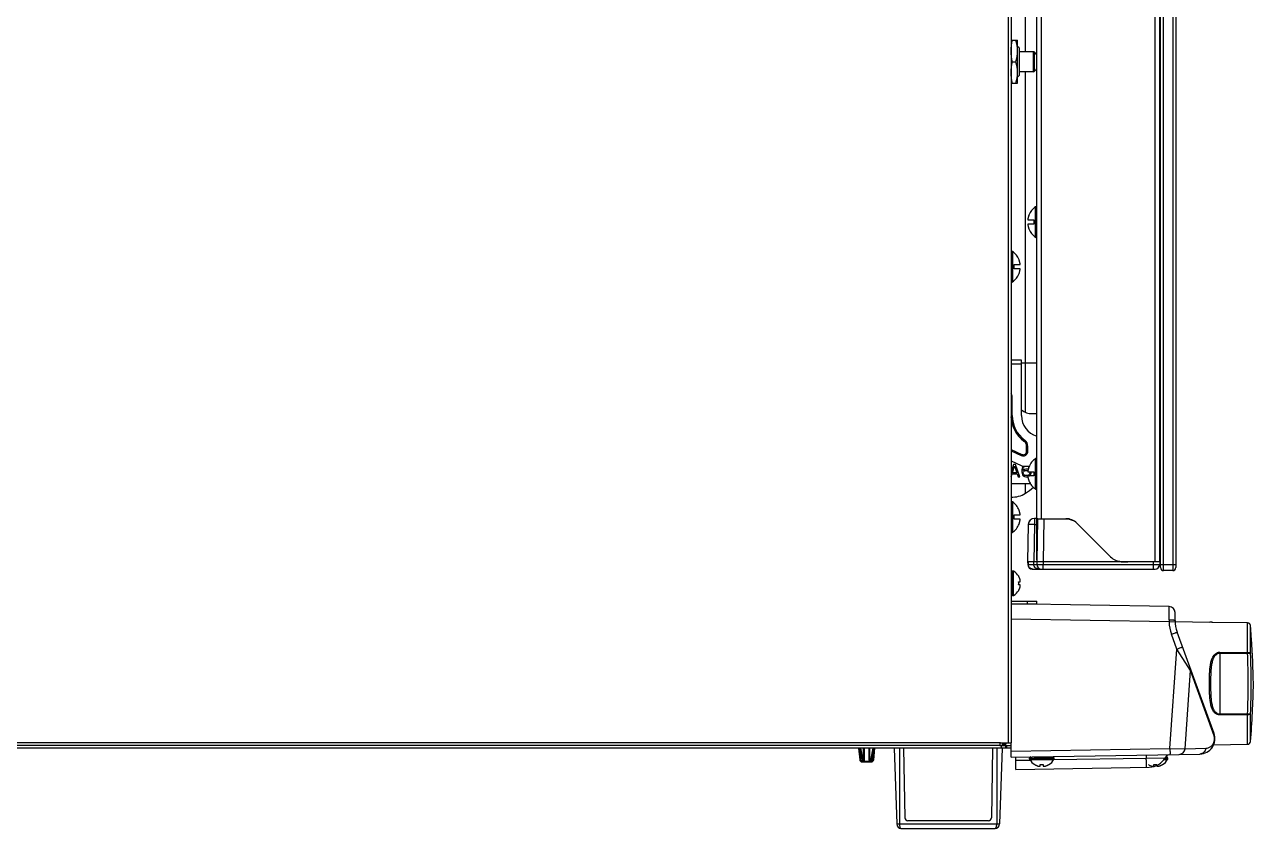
# Model space of a CAD drawing. Header units: millimetres. Extents: x 333 to 5627, y 435 to 3897.
# Drawn here: x 5209.1 to 5609.2, y 1953.9 to 2215.6 of the extents above; entities that cross this region are included whole.
import ezdxf

# ---------------------------------------------------------------- set-up
doc = ezdxf.new("R2010")
doc.units = ezdxf.units.MM
doc.header["$LTSCALE"] = 330
doc.layers.get('0').update_dxf_attribs({"linetype": 'CONTINUOUS'})
doc.layers.add('ASSI', color=7, linetype='CONTINUOUS')
doc.layers.add('GEOM', color=7, linetype='CONTINUOUS')

msp = doc.modelspace()

# ---------------------------------------------------------------- linework, layer by layer
at = {"color": 9, "linetype": 'Continuous'}
for p, q in [((5529.37, 2461.95), (5529.37, 1981.75)), ((5579.92, 2037.85), (5579.92, 2461.85)), ((5582.92, 2461.85), (5582.92, 2037.85)), ((5534.97, 2206.8), (5534.97, 2423.69)), ((5537.57, 2200.3), (5537.57, 2206.8)), ((5537.92, 2200.44), (5537.92, 2206.65)), ((5534.97, 2089.35), (5534.97, 2200.3)), ((5538.25, 2146.38), (5538.25, 2156.31)), ((5538.36, 2146.35), (5538.36, 2156.35)), ((5538.47, 2146.35), (5538.47, 2156.35)), ((5530.47, 2141.8), (5530.47, 2131.8)), ((5530.59, 2141.8), (5530.59, 2131.8)), ((5530.7, 2141.76), (5530.7, 2131.83)), ((5538.25, 2064.38), (5538.25, 2074.31)), ((5538.36, 2064.35), (5538.36, 2074.35)), ((5538.47, 2064.35), (5538.47, 2074.35)), ((5530.47, 2060.26), (5530.47, 2050.26)), ((5530.59, 2060.26), (5530.59, 2050.26)), ((5530.7, 2060.22), (5530.7, 2050.29)), ((5537.88, 2052.88), (5537.67, 2040.85)), ((5537.88, 2054.85), (5537.88, 2052.88)), ((5537.88, 2052.88), (5538.67, 2052.88)), ((5540.91, 2054.6), (5540.67, 2040.85)), ((5540.91, 2054.75), (5540.91, 2054.6)), ((5535.85, 2040.85), (5535.86, 2039.82)), ((5537.69, 2039.82), (5537.68, 2040.85)), ((5540.67, 2040.85), (5540.69, 2039.82)), ((5576.65, 2039.82), (5576.67, 2040.85)), ((5535.69, 2039.82), (5535.86, 2039.82)), ((5535.86, 2039.82), (5537.69, 2039.82)), ((5539.17, 2038.35), (5539.17, 2038.76)), ((5540.69, 2039.82), (5576.65, 2039.82)), ((5540.69, 2038.35), (5540.69, 2039.82)), ((5576.65, 2038.35), (5576.65, 2039.82)), ((5578.92, 2039.85), (5583.92, 2039.85)), ((5535.67, 2027.05), (5535.67, 2027.85)), ((5581.71, 2021.15), (5530.27, 2022.05)), ((5581.71, 2021.15), (5583.68, 2021.22)), ((5594.98, 2021.03), (5594.97, 2021.03)), ((5607.26, 2011.22), (5607.26, 2020.79)), ((5584.25, 2012.28), (5582.49, 2017.13)), ((5608.24, 2010.87), (5608.24, 2019.87)), ((5582, 1979.95), (5584.25, 2012.28)), ((5587.93, 2006.53), (5584.25, 2012.28)), ((5598.21, 2011.27), (5607.26, 2011.22)), ((5598.21, 2011.01), (5598.21, 1991.09)), ((5598.21, 2011.01), (5607.26, 2010.97)), ((5607.26, 2011.22), (5607.26, 2011.22)), ((5607.26, 2010.97), (5607.27, 2010.97)), ((5588.69, 2005.33), (5587.93, 2006.53)), ((5596.35, 1984.01), (5588.69, 2005.33)), ((5607.26, 1991.13), (5598.21, 1991.09)), ((5607.26, 1990.87), (5598.21, 1990.83)), ((5607.27, 1991.13), (5607.26, 1991.13)), ((5607.26, 1990.87), (5607.26, 1990.87)), ((5607.26, 1981.28), (5607.26, 1990.87)), ((5608.24, 1982.2), (5608.24, 1991.23)), ((5526.8, 1981.75), (4863.05, 1981.75)), ((5493.93, 1980.05), (5493.93, 1955.35)), ((5525.62, 1980.05), (5525.62, 1955.35)), ((5530.27, 1979.05), (5582, 1979.95)), ((5582, 1979.95), (5586.92, 1979.86)), ((5586.92, 1979.86), (5593.63, 1979.98)), ((5493.03, 1955.35), (5526.51, 1955.35))]:
    msp.add_line(p, q, dxfattribs=at)
at = {"color": 7, "linetype": 'Continuous'}
for p, q in [((5530.27, 2461.85), (5530.27, 1981.75)), ((5578.67, 2460.85), (5578.67, 2040.85)), ((5578.92, 2038.85), (5578.92, 2460.85)), ((5583.92, 2460.85), (5583.92, 2038.85)), ((5538.67, 2041.35), (5538.67, 2458.85)), ((5578.67, 2040.85), (5578.67, 2458.85)), ((5530.28, 2210.55), (5532.36, 2210.55)), ((5532.37, 2210.53), (5532.36, 2210.55)), ((5532.37, 2196.56), (5532.37, 2210.53)), ((5532.87, 2208.05), (5532.37, 2208.55)), ((5532.87, 2208.05), (5532.87, 2199.05)), ((5530.77, 2203.55), (5531.87, 2203.55)), ((5530.28, 2196.55), (5532.36, 2196.55)), ((5532.37, 2196.56), (5532.36, 2196.55)), ((5532.87, 2199.05), (5532.37, 2198.55)), ((5536.05, 2153.6), (5536.08, 2153.6)), ((5535.71, 2152.05), (5537.67, 2152.05)), ((5537.67, 2150.65), (5535.71, 2150.65)), ((5536.08, 2149.1), (5536.05, 2149.1)), ((5537.67, 2152.05), (5537.67, 2151.92)), ((5537.67, 2150.78), (5537.67, 2150.65)), ((5538.47, 2146.35), (5538.36, 2146.35)), ((5531.27, 2137.5), (5533.23, 2137.5)), ((5531.27, 2137.37), (5531.27, 2137.5)), ((5532.86, 2139.05), (5532.89, 2139.05)), ((5531.27, 2136.1), (5531.27, 2136.23)), ((5533.23, 2136.1), (5531.27, 2136.1)), ((5532.89, 2134.55), (5532.86, 2134.55)), ((5530.47, 2131.8), (5530.59, 2131.8)), ((5535.71, 2070.05), (5537.67, 2070.05)), ((5537.67, 2068.65), (5535.71, 2068.65)), ((5537.67, 2070.05), (5537.67, 2069.92)), ((5537.67, 2068.78), (5537.67, 2068.65)), ((5536.08, 2067.1), (5536.05, 2067.1)), ((5538.47, 2064.35), (5538.36, 2064.35)), ((5532.86, 2057.51), (5532.89, 2057.51)), ((5531.27, 2055.96), (5533.23, 2055.96)), ((5531.27, 2055.83), (5531.27, 2055.96)), ((5531.27, 2054.56), (5531.27, 2054.69)), ((5533.23, 2054.56), (5531.27, 2054.56)), ((5532.89, 2053.01), (5532.86, 2053.01)), ((5535.88, 2052.88), (5535.67, 2040.85)), ((5538.67, 2054.85), (5537.88, 2054.85)), ((5538.67, 2054.75), (5548.15, 2054.75)), ((5538.91, 2054.6), (5538.67, 2040.85)), ((5548.19, 2054.6), (5540.91, 2054.6)), ((5548.19, 2054.75), (5548.19, 2054.6)), ((5562.66, 2042.31), (5551.68, 2053.28)), ((5530.47, 2050.26), (5530.59, 2050.26)), ((5535.67, 2040.85), (5538.67, 2040.85)), ((5535.67, 2040.85), (5535.69, 2039.82)), ((5538.67, 2040.85), (5538.69, 2039.82)), ((5538.67, 2040.85), (5540.67, 2040.85)), ((5540.67, 2040.85), (5565.42, 2040.85)), ((5566.19, 2040.85), (5577.17, 2040.85)), ((5568.88, 2040.85), (5576.67, 2040.85)), ((5577.17, 2040.85), (5578.67, 2040.85)), ((5578.67, 2040.85), (5578.65, 2039.82)), ((5578.92, 2040.85), (5578.67, 2040.85)), ((5537.19, 2038.35), (5577.15, 2038.35)), ((5582.92, 2037.85), (5579.92, 2037.85)), ((5532.72, 2036), (5532.75, 2036)), ((5532.72, 2034.2), (5533.27, 2034.2)), ((5533.27, 2033.2), (5532.72, 2033.2)), ((5532.75, 2031.4), (5532.72, 2031.4)), ((5530.27, 2027.85), (5538.67, 2027.85)), ((5530.27, 2027.05), (5538.67, 2027.05)), ((5581.71, 2026.15), (5530.27, 2027.05)), ((5538.67, 2027.05), (5538.67, 2027.85)), ((5583.67, 2021.57), (5583.67, 2024.15)), ((5595.09, 2021.02), (5595.03, 2021.03)), ((5595.13, 2021.02), (5595.09, 2021.02)), ((5595.21, 2021.02), (5595.13, 2021.02)), ((5595.37, 2021.01), (5595.21, 2021.02)), ((5595.57, 2021), (5595.37, 2021.01)), ((5595.78, 2020.99), (5595.57, 2021)), ((5607.26, 2020.79), (5595.78, 2020.99)), ((5607.41, 2020.78), (5607.26, 2020.79)), ((5607.42, 2020.78), (5607.41, 2020.78)), ((5607.64, 2020.71), (5607.42, 2020.78)), ((5607.84, 2020.59), (5607.64, 2020.71)), ((5608.01, 2020.43), (5607.84, 2020.59)), ((5608.14, 2020.24), (5608.01, 2020.43)), ((5596.34, 1984.83), (5584.33, 2017.81)), ((5608.22, 2020.02), (5608.14, 2020.24)), ((5608.23, 2019.93), (5608.22, 2020.02)), ((5608.24, 2019.87), (5608.23, 2019.93)), ((5608.54, 2015.6), (5608.48, 2016.54)), ((5586.92, 1979.86), (5588.69, 2005.33)), ((5526.56, 1980.85), (4863.46, 1980.85)), ((5526.56, 1980.85), (5530.27, 1980.85)), ((5526.8, 1981.75), (5530.27, 1981.75)), ((5527.12, 1980.05), (5527.12, 1980.85)), ((5527.35, 1981.3), (5528.63, 1981.3)), ((5527.35, 1981.3), (5527.36, 1980.85)), ((5528.11, 1981.3), (5527.97, 1981.75)), ((5528.63, 1981.3), (5528.49, 1981.75)), ((5528.54, 1980.05), (5528.54, 1980.85)), ((5528.86, 1980.05), (5528.86, 1980.85)), ((5530.27, 1977.05), (5530.27, 1981.75)), ((5530.27, 1980.05), (4863.07, 1980.05)), ((5492.17, 1980.05), (5493.03, 1955.35)), ((5495.27, 1980.05), (5495.67, 1957.39)), ((5524.27, 1980.05), (5523.87, 1957.39)), ((5527.38, 1980.05), (5526.51, 1955.35)), ((5530.27, 1977.05), (5591.73, 1978.12)), ((5537.97, 1974.67), (5537.97, 1974.7)), ((5539.77, 1974.15), (5539.77, 1974.7)), ((5540.77, 1974.7), (5540.77, 1974.15)), ((5542.57, 1974.7), (5542.57, 1974.67)), ((5576.77, 1974.15), (5576.77, 1974.7)), ((5577.77, 1974.47), (5577.77, 1974.15)), ((5579.57, 1974.7), (5579.57, 1974.67)), ((5522.87, 1956.41), (5496.68, 1956.41)), ((5494.54, 1953.89), (5525, 1953.89))]:
    msp.add_line(p, q, dxfattribs=at)
for centre, radius, start, end in [((5537.57, 2206.3), 0.5, 45.026, 90), ((5534.39, 2203.11), 5, 30.744, 45.026), ((5537.57, 2200.8), 0.5, 270, 314.974), ((5534.39, 2203.98), 5, 314.974, 329.256), ((5541.59, 2151.49), 5.9, 170.6546, 171.9496), ((5541.54, 2151.5), 5.85, 169.7616, 170.6536), ((5541.5, 2151.51), 5.82, 168.6651, 169.7618), ((5541.48, 2151.51), 5.79, 167.6222, 168.6648), ((5541.46, 2151.51), 5.77, 166.6751, 167.6221), ((5541.44, 2151.52), 5.75, 165.4482, 166.6751), ((5541.43, 2151.52), 5.74, 164.6978, 165.448), ((5541.42, 2151.52), 5.73, 163.1803, 164.6979), ((5541.41, 2151.53), 5.72, 162.7286, 163.18), ((5541.41, 2151.53), 5.72, 160.7579, 162.7288), ((5541.4, 2151.53), 5.71, 158.7734, 160.7577), ((5538.36, 2156.15), 0.2, 90, 123.2419), ((5538.47, 2156.15), 0.2, 0, 90), ((5541.77, 2151.47), 6.09, 172.6229, 174.5265), ((5541.77, 2151.23), 6.09, 185.4735, 187.3771), ((5541.64, 2151.48), 5.96, 171.9486, 172.6174), ((5541.64, 2151.21), 5.96, 187.3826, 188.0514), ((5541.59, 2151.2), 5.9, 188.0504, 189.3454), ((5541.54, 2151.2), 5.85, 189.3464, 190.2384), ((5541.5, 2151.19), 5.82, 190.2382, 191.3349), ((5541.48, 2151.18), 5.79, 191.3352, 192.3778), ((5541.46, 2151.18), 5.77, 192.3779, 193.3249), ((5541.44, 2151.18), 5.75, 193.3249, 194.5518), ((5541.43, 2151.17), 5.74, 194.552, 195.3022), ((5541.42, 2151.17), 5.73, 195.3021, 196.8197), ((5541.41, 2151.17), 5.72, 196.82, 197.2714), ((5541.41, 2151.17), 5.72, 197.2712, 199.2421), ((5541.4, 2151.16), 5.71, 199.2423, 201.2266), ((5541.37, 2151.15), 5.7, 201.0786, 236.7581), ((5541.54, 2151.35), 3.91, 171.6328, 177.2069), ((5541.54, 2151.35), 3.91, 177.2074, 180), ((5541.54, 2151.35), 3.91, 180, 182.7926), ((5541.54, 2151.35), 3.91, 182.7931, 188.3672), ((5538.36, 2146.55), 0.2, 236.7581, 270), ((5538.47, 2146.55), 0.2, 270, 360), ((5530.47, 2141.6), 0.2, 90, 180), ((5530.59, 2141.6), 0.2, 56.7581, 90), ((5527.4, 2136.8), 3.91, 2.7931, 8.3672), ((5527.4, 2136.8), 3.91, 351.6328, 357.2069), ((5527.4, 2136.8), 3.91, 0, 2.7926), ((5527.4, 2136.8), 3.91, 357.2074, 360), ((5527.54, 2136.98), 5.71, 19.2423, 21.2266), ((5527.54, 2136.98), 5.72, 17.2712, 19.2421), ((5527.53, 2136.98), 5.72, 16.82, 17.2714), ((5527.52, 2136.97), 5.73, 15.3021, 16.8197), ((5527.51, 2136.97), 5.74, 14.552, 15.3022), ((5527.5, 2136.97), 5.75, 13.3249, 14.5518), ((5527.48, 2136.96), 5.77, 12.3779, 13.3249), ((5527.46, 2136.96), 5.79, 11.3352, 12.3778), ((5527.44, 2136.95), 5.82, 10.2382, 11.3349), ((5527.41, 2136.95), 5.85, 9.3464, 10.2384), ((5527.35, 2136.94), 5.9, 8.0504, 9.3454), ((5527.3, 2136.93), 5.96, 7.3826, 8.0514), ((5527.17, 2136.92), 6.09, 5.4735, 7.3771), ((5527.57, 2136.6), 5.7, 303.2419, 338.9214), ((5527.54, 2136.61), 5.71, 338.7734, 340.7577), ((5527.54, 2136.62), 5.72, 340.7579, 342.7288), ((5527.53, 2136.62), 5.72, 342.7286, 343.18), ((5527.52, 2136.62), 5.73, 343.1803, 344.6979), ((5527.51, 2136.62), 5.74, 344.6978, 345.448), ((5527.5, 2136.63), 5.75, 345.4482, 346.6751), ((5527.48, 2136.63), 5.77, 346.6751, 347.6221), ((5527.46, 2136.63), 5.79, 347.6222, 348.6648), ((5527.44, 2136.64), 5.82, 348.6651, 349.7618), ((5527.41, 2136.65), 5.85, 349.7616, 350.6536), ((5527.35, 2136.65), 5.9, 350.6546, 351.9496), ((5527.3, 2136.66), 5.96, 351.9486, 352.6174), ((5527.17, 2136.68), 6.09, 352.6229, 354.5265), ((5530.47, 2132), 0.2, 180, 270), ((5530.59, 2132), 0.2, 270, 303.2419), ((5538.36, 2074.15), 0.2, 90, 123.2419), ((5538.47, 2074.15), 0.2, 0, 90), ((5541.77, 2069.47), 6.09, 172.6229, 174.5265), ((5541.77, 2069.23), 6.09, 185.4735, 187.3771), ((5541.64, 2069.48), 5.96, 171.9486, 172.6174), ((5541.64, 2069.21), 5.96, 187.3826, 188.0514), ((5541.42, 2069.52), 5.73, 163.1803, 164.6979), ((5541.41, 2069.53), 5.72, 162.7286, 163.18), ((5541.41, 2069.53), 5.72, 160.7579, 162.7288), ((5541.4, 2069.53), 5.71, 158.7734, 160.7577), ((5541.54, 2069.35), 3.91, 171.6328, 177.2069), ((5541.54, 2069.35), 3.91, 177.2074, 180), ((5541.54, 2069.35), 3.91, 180, 182.7926), ((5541.54, 2069.35), 3.91, 182.7931, 188.3672), ((5525.59, 2078.02), 17.7, 301.9959, 312.4453), ((5541.59, 2069.2), 5.9, 188.0504, 189.3454), ((5541.5, 2069.19), 5.82, 190.2382, 191.3349), ((5541.48, 2069.18), 5.79, 191.3352, 192.3778), ((5541.46, 2069.18), 5.77, 192.3779, 193.3249), ((5541.44, 2069.18), 5.75, 193.3249, 194.5518), ((5541.43, 2069.17), 5.74, 194.552, 195.3022), ((5541.42, 2069.17), 5.73, 195.3021, 196.8197), ((5541.41, 2069.17), 5.72, 196.82, 197.2714), ((5541.41, 2069.17), 5.72, 197.2712, 199.2421), ((5541.4, 2069.16), 5.71, 199.2423, 201.2266), ((5541.37, 2069.15), 5.7, 201.0786, 236.7581), ((5538.47, 2064.55), 0.2, 270, 360), ((5530.73, 2069.79), 8, 266.7054, 301.9959), ((5538.36, 2064.55), 0.2, 236.7581, 270), ((5530.47, 2060.06), 0.2, 90, 180), ((5530.59, 2060.06), 0.2, 56.7581, 90), ((5527.54, 2055.44), 5.71, 19.2423, 21.2266), ((5527.54, 2055.44), 5.72, 17.2712, 19.2421), ((5527.53, 2055.44), 5.72, 16.82, 17.2714), ((5527.52, 2055.43), 5.73, 15.3021, 16.8197), ((5527.51, 2055.43), 5.74, 14.552, 15.3022), ((5527.5, 2055.43), 5.75, 13.3249, 14.5518), ((5527.48, 2055.42), 5.77, 12.3779, 13.3249), ((5527.46, 2055.42), 5.79, 11.3352, 12.3778), ((5527.44, 2055.41), 5.82, 10.2382, 11.3349), ((5527.41, 2055.41), 5.85, 9.3464, 10.2384), ((5527.57, 2055.06), 5.7, 303.2419, 338.9214), ((5527.4, 2055.26), 3.91, 2.7931, 8.3672), ((5527.4, 2055.26), 3.91, 351.6328, 357.2069), ((5527.4, 2055.26), 3.91, 0, 2.7926), ((5527.4, 2055.26), 3.91, 357.2074, 360), ((5527.54, 2055.07), 5.71, 338.7734, 340.7577), ((5527.54, 2055.08), 5.72, 340.7579, 342.7288), ((5527.53, 2055.08), 5.72, 342.7286, 343.18), ((5527.52, 2055.08), 5.73, 343.1803, 344.6979), ((5527.51, 2055.08), 5.74, 344.6978, 345.448), ((5527.5, 2055.09), 5.75, 345.4482, 346.6751), ((5527.48, 2055.09), 5.77, 346.6751, 347.6221), ((5527.46, 2055.09), 5.79, 347.6222, 348.6648), ((5527.44, 2055.1), 5.82, 348.6651, 349.7618), ((5527.41, 2055.11), 5.85, 349.7616, 350.6536), ((5527.35, 2055.4), 5.9, 8.0504, 9.3454), ((5527.35, 2055.11), 5.9, 350.6546, 351.9496), ((5527.3, 2055.39), 5.96, 7.3826, 8.0514), ((5527.3, 2055.12), 5.96, 351.9486, 352.6174), ((5527.17, 2055.38), 6.09, 5.4735, 7.3771), ((5527.17, 2055.14), 6.09, 352.6229, 354.5265), ((5537.88, 2052.85), 2, 90, 179), ((5539.16, 2054.6), 0.25, 142.9351, 179), ((5548.15, 2049.75), 5, 45, 90), ((5548.19, 2048.85), 5.75, 61.369, 90), ((5530.47, 2050.46), 0.2, 180, 270), ((5530.59, 2050.46), 0.2, 270, 303.2419), ((5566.19, 2045.85), 5, 225, 270), ((5567.16, 2046.85), 6.25, 249.0778, 253.8822), ((5537.19, 2039.85), 1.5, 181, 270), ((5540.19, 2039.85), 1.5, 181, 269.9999), ((5577.15, 2039.85), 1.5, 270.0001, 359), ((5579.92, 2038.85), 1, 180, 270), ((5582.92, 2038.85), 1, 270, 360), ((5528.66, 2033.51), 4.75, 28.9687, 31.5341), ((5528.96, 2033.7), 3.79, 5.0778, 7.5988), ((5528.96, 2033.7), 3.79, 352.4012, 354.9222), ((5528.97, 2033.7), 3.78, 2.5427, 5.0772), ((5528.97, 2033.7), 3.78, 354.9228, 357.4573), ((5528.98, 2033.7), 3.77, 357.4579, 2.5421), ((5528.67, 2033.51), 4.75, 28.0074, 28.9684), ((5528.67, 2033.51), 4.75, 26.6813, 28.0074), ((5528.67, 2033.52), 4.74, 25.5402, 26.6812), ((5528.68, 2033.52), 4.74, 24.5722, 25.5402), ((5528.68, 2033.52), 4.73, 23.3175, 24.5722), ((5528.69, 2033.52), 4.73, 22.5474, 23.3174), ((5528.69, 2033.52), 4.72, 21.0025, 22.5476), ((5528.7, 2033.53), 4.72, 20.5181, 21.0023), ((5528.71, 2033.53), 4.7, 18.4656, 20.5187), ((5528.73, 2033.54), 4.68, 17.3773, 18.465), ((5528.73, 2033.86), 4.68, 341.535, 342.6227), ((5528.74, 2033.54), 4.67, 16.3949, 17.3772), ((5528.74, 2033.85), 4.67, 342.6228, 343.6051), ((5528.77, 2033.55), 4.64, 14.3176, 16.3964), ((5528.77, 2033.84), 4.64, 343.6036, 345.6824), ((5531.28, 2034.44), 2.01, 5.1401, 7.2744), ((5531.3, 2034.45), 1.98, 4.2856, 5.1372), ((5531.3, 2034.45), 1.98, 354.7442, 355.3991), ((5531.28, 2034.45), 2.01, 352.7259, 354.7415), ((5531.28, 2032.94), 2.01, 5.2585, 7.2741), ((5531.3, 2032.95), 1.98, 4.6009, 5.2558), ((5531.3, 2032.95), 1.98, 354.8627, 355.7144), ((5531.28, 2032.95), 2.01, 352.7256, 354.8598), ((5531.31, 2034.45), 1.97, 3.0233, 4.286), ((5531.32, 2034.45), 1.96, 1.9964, 3.0228), ((5531.33, 2034.45), 1.95, 0.9261, 1.9964), ((5531.33, 2034.45), 1.95, 358.8459, 0.9258), ((5531.33, 2034.45), 1.96, 357.6234, 358.8455), ((5531.32, 2034.45), 1.96, 356.7841, 357.6235), ((5531.31, 2034.45), 1.97, 355.3984, 356.7833), ((5531.31, 2032.95), 1.97, 3.2167, 4.6016), ((5531.32, 2032.95), 1.96, 2.3765, 3.2159), ((5531.33, 2032.95), 1.95, 1.1545, 2.3767), ((5531.33, 2032.95), 1.95, 0.1995, 1.1541), ((5531.33, 2032.95), 1.95, 359.0741, 0.1995), ((5531.33, 2032.95), 1.95, 358.0037, 359.0738), ((5531.32, 2032.95), 1.96, 356.9771, 358.0037), ((5531.31, 2032.95), 1.97, 355.714, 356.9766), ((5528.66, 2033.88), 4.75, 328.4659, 331.0313), ((5528.67, 2033.88), 4.75, 331.0316, 331.9926), ((5528.67, 2033.88), 4.75, 331.9926, 333.3187), ((5528.67, 2033.88), 4.74, 333.3188, 334.4598), ((5528.68, 2033.88), 4.74, 334.4598, 335.4278), ((5528.68, 2033.88), 4.73, 335.4278, 336.6825), ((5528.69, 2033.87), 4.73, 336.6826, 337.4526), ((5528.69, 2033.87), 4.72, 337.4524, 338.9975), ((5528.7, 2033.87), 4.72, 338.9977, 339.4819), ((5528.71, 2033.86), 4.7, 339.4813, 341.5344), ((5581.67, 2024.15), 2, 0, 89), ((5594.67, 2021.57), 11, 180, 200), ((5607.24, 2019.79), 1, 64.0515, 88.9915), ((5607.24, 2019.79), 1, 55.9551, 64.0486), ((5607.24, 2019.79), 1, 50.9118, 55.9465), ((5607.24, 2019.79), 1, 43.2291, 50.9058), ((5607.24, 2019.79), 1, 38.1681, 43.2248), ((5607.24, 2019.79), 1, 29.917, 38.1576), ((5607.24, 2019.79), 1, 25.6693, 29.9153), ((5607.24, 2019.79), 1, 13.7595, 25.6504), ((5607.25, 2019.79), 0.999, 13.4453, 13.7446), ((5607.24, 2019.79), 1, 7.9636, 13.4422), ((5259.75, 1993.28), 349.5, 3.816, 4.3627), ((5586.7, 2005.47), 2, 356.0131, 20), ((5591.64, 1983.12), 5, 271, 20), ((5607.24, 1982.28), 1, 271, 355.6318), ((5584.92, 1980), 2, 271, 356.0131), ((5540.46, 1978.75), 4.75, 238.4659, 241.0313), ((5540.45, 1978.75), 4.75, 241.0316, 241.9926), ((5540.45, 1978.75), 4.75, 241.9926, 243.3187), ((5540.45, 1978.75), 4.74, 243.3188, 244.4598), ((5540.45, 1978.74), 4.74, 244.4598, 245.4278), ((5540.45, 1978.74), 4.73, 245.4278, 246.6825), ((5540.45, 1978.73), 4.73, 246.6826, 247.4526), ((5540.44, 1978.73), 4.72, 247.4524, 248.9975), ((5540.44, 1978.72), 4.72, 248.9977, 249.4819), ((5540.44, 1978.71), 4.7, 249.4813, 251.5344), ((5540.43, 1978.69), 4.68, 251.535, 252.6227), ((5540.43, 1978.67), 4.67, 252.6228, 253.6051), ((5540.42, 1978.64), 4.64, 253.6036, 255.6824), ((5539.52, 1976.14), 2.01, 262.7256, 264.8598), ((5539.52, 1976.12), 1.98, 264.8627, 265.7144), ((5539.52, 1976.11), 1.97, 265.714, 266.9766), ((5539.52, 1976.09), 1.96, 266.9771, 268.0037), ((5539.52, 1976.09), 1.95, 268.0037, 269.0738), ((5539.52, 1976.09), 1.95, 269.0741, 270.1995), ((5539.52, 1976.09), 1.95, 270.1995, 271.1541), ((5539.52, 1976.09), 1.95, 271.1545, 272.3767), ((5539.52, 1976.1), 1.96, 272.3765, 273.2159), ((5539.52, 1976.11), 1.97, 273.2167, 274.6016), ((5539.52, 1976.12), 1.98, 274.6009, 275.2558), ((5539.52, 1976.14), 2.01, 275.2585, 277.2741), ((5540.27, 1978.46), 3.79, 262.4012, 264.9222), ((5540.27, 1978.45), 3.78, 264.9228, 267.4573), ((5540.27, 1978.44), 3.77, 267.4579, 269.9996), ((5540.27, 1978.44), 3.77, 270.0004, 272.5421), ((5540.27, 1978.45), 3.78, 272.5427, 275.0772), ((5540.27, 1978.46), 3.79, 275.0778, 277.5988), ((5541.02, 1976.14), 2.01, 262.7259, 264.7415), ((5541.02, 1976.12), 1.98, 264.7442, 265.3991), ((5541.02, 1976.11), 1.97, 265.3984, 266.7833), ((5541.02, 1976.1), 1.96, 266.7841, 267.6235), ((5541.02, 1976.09), 1.96, 267.6234, 268.8455), ((5541.02, 1976.09), 1.95, 268.8459, 270.9258), ((5541.02, 1976.09), 1.95, 270.9261, 271.9964), ((5541.02, 1976.1), 1.96, 271.9964, 273.0228), ((5541.02, 1976.11), 1.97, 273.0233, 274.286), ((5541.02, 1976.12), 1.98, 274.2856, 275.1372), ((5541.02, 1976.14), 2.01, 275.1401, 277.2744), ((5540.12, 1978.64), 4.64, 284.3176, 286.3964), ((5540.11, 1978.67), 4.67, 286.3949, 287.3772), ((5540.11, 1978.69), 4.68, 287.3773, 288.465), ((5540.1, 1978.71), 4.7, 288.4656, 290.5187), ((5540.1, 1978.72), 4.72, 290.5181, 291.0023), ((5540.1, 1978.73), 4.72, 291.0025, 292.5476), ((5540.09, 1978.73), 4.73, 292.5474, 293.3174), ((5540.09, 1978.74), 4.73, 293.3175, 294.5722), ((5540.09, 1978.74), 4.74, 294.5722, 295.5402), ((5540.09, 1978.75), 4.74, 295.5402, 296.6812), ((5540.09, 1978.75), 4.75, 296.6813, 298.0074), ((5540.09, 1978.75), 4.75, 298.0074, 298.9684), ((5540.08, 1978.75), 4.75, 298.9687, 301.5341), ((5576.52, 1976.12), 1.98, 262.7579, 277.2421), ((5577.27, 1978.45), 3.79, 262.4013, 269.9911), ((5577.27, 1978.45), 3.79, 270.0089, 277.5987), ((5578.02, 1976.14), 2.01, 262.7259, 264.7415), ((5578.02, 1976.12), 1.98, 264.7442, 265.3991), ((5578.02, 1976.11), 1.97, 265.3984, 266.7833), ((5578.02, 1976.1), 1.96, 266.7841, 267.6235), ((5578.02, 1976.09), 1.96, 267.6234, 268.8455), ((5578.02, 1976.09), 1.95, 268.8459, 270.9258), ((5578.02, 1976.09), 1.95, 270.9261, 271.9964), ((5578.02, 1976.1), 1.96, 271.9964, 273.0228), ((5578.02, 1976.11), 1.97, 273.0233, 274.286), ((5578.02, 1976.12), 1.98, 274.2856, 275.1372), ((5578.02, 1976.14), 2.01, 275.1401, 277.2744), ((5577.12, 1978.64), 4.64, 284.3176, 286.3964), ((5577.11, 1978.67), 4.67, 286.3949, 287.3772), ((5577.11, 1978.69), 4.68, 287.3773, 288.465), ((5577.1, 1978.71), 4.7, 288.4656, 290.5187), ((5577.1, 1978.72), 4.72, 290.5181, 291.0023), ((5577.1, 1978.73), 4.72, 291.0025, 292.5476), ((5577.09, 1978.73), 4.73, 292.5474, 293.3174), ((5577.09, 1978.74), 4.73, 293.3175, 294.5722), ((5577.09, 1978.74), 4.74, 294.5722, 295.5402), ((5577.09, 1978.75), 4.74, 295.5402, 296.6812), ((5577.09, 1978.75), 4.75, 296.6813, 298.0074), ((5577.09, 1978.75), 4.75, 298.0074, 298.9684), ((5577.08, 1978.75), 4.75, 298.9687, 301.5341), ((5496.68, 1957.41), 1.01, 181, 270), ((5522.87, 1957.41), 1.01, 270, 359), ((5494.54, 1955.4), 1.51, 182, 270), ((5525, 1955.4), 1.51, 270, 358)]:
    msp.add_arc(centre, radius, start, end, dxfattribs=at)
at = {"color": 9, "linetype": 'Continuous'}
for centre, radius, start, end in [((5619.66, 2021.63), 37.96, 179.6561, 180.7192), ((5594.79, 2021.59), 13.08, 181.9205, 199.9426), ((5574.1, 2011.14), 24.11, 359.6954, 0.3046), ((5583.17, 2011.09), 24.09, 359.694, 0.306), ((5592.59, 2010.78), 14.68, 0.7435, 1.7472), ((5361.53, 2000.93), 245.93, 0.0278, 2.3392), ((5361.58, 2000.93), 246.86, 0.0264, 2.306), ((5361.53, 2001.17), 245.93, 357.6608, 359.9722), ((5361.58, 2001.16), 246.86, 357.694, 359.9736), ((5574.1, 1990.96), 24.11, 359.6953, 0.3046), ((5583.18, 1991), 24.08, 359.6938, 0.3062), ((5592.58, 1991.32), 14.68, 358.253, 359.2564)]:
    msp.add_arc(centre, radius, start, end, dxfattribs=at)
at = {"color": 7, "linetype": 'Continuous'}
for points, knots in [([(5530.77, 2203.55), (5530.47, 2204.69), (5530.09, 2207.05), (5530.47, 2209.41), (5530.77, 2210.55)], [0, 0, 0, 0, 0.5, 1, 1, 1, 1]), ([(5531.87, 2203.55), (5532.17, 2204.69), (5532.56, 2207.05), (5532.17, 2209.41), (5531.87, 2210.55)], [0, 0, 0, 0, 0.5, 1, 1, 1, 1]), ([(5530.77, 2196.55), (5530.47, 2197.69), (5530.09, 2200.05), (5530.47, 2202.41), (5530.77, 2203.55)], [0, 0, 0, 0, 0.5, 1, 1, 1, 1]), ([(5531.87, 2196.55), (5532.17, 2197.69), (5532.56, 2200.05), (5532.17, 2202.41), (5531.87, 2203.55)], [0, 0, 0, 0, 0.5, 1, 1, 1, 1]), ([(5565.42, 2040.85), (5565.49, 2040.85), (5565.64, 2040.81), (5565.92, 2040.76), (5566.28, 2040.71), (5566.71, 2040.67), (5567.15, 2040.65), (5567.59, 2040.67), (5568.02, 2040.71), (5568.38, 2040.76), (5568.63, 2040.8), (5568.75, 2040.83), (5568.83, 2040.84), (5568.86, 2040.85), (5568.88, 2040.85)], [0, 0, 0, 0, 0.062473, 0.12498, 0.249983, 0.374983, 0.499982, 0.624981, 0.74998, 0.874982, 0.93749, 0.968746, 0.984368, 1, 1, 1, 1]), ([(5526.56, 1980.85), (5526.59, 1980.85), (5526.65, 1980.96), (5526.69, 1981.13), (5526.75, 1981.42), (5526.78, 1981.63), (5526.8, 1981.75)], [0, 0, 0, 0, 0.096177, 0.312653, 0.628966, 1, 1, 1, 1])]:
    msp.add_open_spline(points, degree=3, knots=knots, dxfattribs=at)
at = {"color": 9, "linetype": 'Continuous'}
for points, knots in [([(5537.88, 2052.88), (5537.63, 2052.89), (5537.25, 2052.89), (5536.78, 2052.9), (5536.48, 2052.9), (5536.24, 2052.9), (5536.07, 2052.89), (5535.97, 2052.89), (5535.92, 2052.89), (5535.9, 2052.88), (5535.88, 2052.89), (5535.88, 2052.88)], [0, 0, 0, 0, 0.382482, 0.555273, 0.706731, 0.831042, 0.92344, 0.956514, 0.980405, 0.99489, 1, 1, 1, 1]), ([(5539.67, 2054.6), (5539.56, 2054.6), (5539.41, 2054.6), (5539.23, 2054.6), (5539.12, 2054.6), (5539.03, 2054.6), (5538.97, 2054.61), (5538.94, 2054.6), (5538.91, 2054.61), (5538.91, 2054.6)], [0, 0, 0, 0, 0.420456, 0.592814, 0.736904, 0.850912, 0.933376, 0.983277, 1, 1, 1, 1]), ([(5540.91, 2054.6), (5540.8, 2054.6), (5540.39, 2054.6), (5539.97, 2054.6), (5539.67, 2054.6)], [0, 0, 0, 0, 0.268452, 1, 1, 1, 1]), ([(5537.34, 2038.35), (5536.96, 2038.35), (5536.18, 2038.67), (5535.87, 2039.44), (5535.86, 2039.82)], [0, 0, 0, 0, 0.496897, 1, 1, 1, 1]), ([(5539.17, 2038.35), (5538.79, 2038.35), (5538.02, 2038.67), (5537.7, 2039.44), (5537.69, 2039.82)], [0, 0, 0, 0, 0.496898, 1, 1, 1, 1]), ([(5537.69, 2039.82), (5537.81, 2039.81), (5538.14, 2039.82), (5538.47, 2039.81), (5538.69, 2039.82)], [0, 0, 0, 0, 0.344679, 1, 1, 1, 1]), ([(5538.69, 2039.82), (5538.69, 2039.82), (5538.71, 2039.82), (5538.73, 2039.81), (5538.78, 2039.82), (5538.85, 2039.81), (5538.93, 2039.81), (5539.07, 2039.81), (5539.29, 2039.81), (5539.59, 2039.81), (5540.06, 2039.81), (5540.43, 2039.82), (5540.69, 2039.82)], [0, 0, 0, 0, 0.004993, 0.01944, 0.043314, 0.076384, 0.118348, 0.16879, 0.293122, 0.444611, 0.617439, 1, 1, 1, 1]), ([(5576.65, 2039.82), (5576.91, 2039.82), (5577.28, 2039.81), (5577.75, 2039.81), (5578.05, 2039.81), (5578.27, 2039.81), (5578.41, 2039.81), (5578.49, 2039.81), (5578.56, 2039.82), (5578.61, 2039.81), (5578.63, 2039.82), (5578.65, 2039.82), (5578.65, 2039.82)], [0, 0, 0, 0, 0.382561, 0.555389, 0.706878, 0.83121, 0.881652, 0.923616, 0.956686, 0.98056, 0.995007, 1, 1, 1, 1]), ([(5581.71, 2021.85), (5581.71, 2022.42), (5581.72, 2023.23), (5581.72, 2024.25), (5581.72, 2024.89), (5581.71, 2025.39), (5581.74, 2025.81), (5581.68, 2025.98), (5581.73, 2026.15), (5581.71, 2026.15)], [0, 0, 0, 0, 0.39272, 0.565484, 0.715066, 0.836647, 0.92637, 0.981396, 1, 1, 1, 1]), ([(5581.71, 2021.85), (5581.96, 2021.85), (5582.42, 2021.84), (5583.05, 2021.78), (5583.41, 2021.72), (5583.67, 2021.63), (5583.67, 2021.57)], [0, 0, 0, 0, 0.37535, 0.693266, 0.908966, 1, 1, 1, 1]), ([(5595.91, 2020.99), (5595.8, 2020.99), (5595.49, 2021), (5595.18, 2021.02), (5594.98, 2021.03)], [0, 0, 0, 0, 0.354064, 1, 1, 1, 1]), ([(5582.49, 2017.13), (5582.73, 2017.21), (5583.16, 2017.37), (5583.68, 2017.56), (5584, 2017.69), (5584.19, 2017.74), (5584.25, 2017.79), (5584.34, 2017.8), (5584.33, 2017.81)], [0, 0, 0, 0, 0.383936, 0.708023, 0.832072, 0.924145, 0.980812, 1, 1, 1, 1]), ([(5584.25, 2012.28), (5584.49, 2012.37), (5584.92, 2012.53), (5585.44, 2012.72), (5585.76, 2012.84), (5585.95, 2012.9), (5586.02, 2012.95), (5586.1, 2012.96), (5586.1, 2012.97)], [0, 0, 0, 0, 0.383936, 0.708023, 0.832072, 0.924145, 0.980812, 1, 1, 1, 1]), ([(5594.84, 2001.05), (5594.84, 2002.05), (5594.86, 2003.56), (5594.97, 2005.54), (5595.13, 2006.99), (5595.41, 2008.4), (5595.9, 2009.72), (5596.63, 2010.69), (5597.47, 2011.18), (5597.96, 2011.27), (5598.21, 2011.27)], [0, 0, 0, 0, 0.258901, 0.386491, 0.511867, 0.634475, 0.754389, 0.873811, 0.935873, 1, 1, 1, 1]), ([(5595.32, 2001.05), (5595.32, 2002), (5595.34, 2003.43), (5595.43, 2005.31), (5595.55, 2006.71), (5595.78, 2008.06), (5596.11, 2009.15), (5596.52, 2009.95), (5596.94, 2010.48), (5597.51, 2010.9), (5597.98, 2011.01), (5598.21, 2011.01)], [0, 0, 0, 0, 0.256947, 0.384127, 0.509729, 0.633268, 0.754541, 0.814709, 0.875097, 0.936641, 1, 1, 1, 1]), ([(5607.26, 2011.22), (5607.49, 2011.22), (5607.8, 2011.19), (5608.13, 2011.04), (5608.23, 2010.92), (5608.24, 2010.87)], [0, 0, 0, 0, 0.621251, 0.845267, 1, 1, 1, 1]), ([(5607.27, 2010.97), (5607.39, 2010.97), (5607.61, 2010.97), (5607.9, 2010.95), (5608.1, 2010.93), (5608.2, 2010.9), (5608.24, 2010.88), (5608.24, 2010.87)], [0, 0, 0, 0, 0.364243, 0.675583, 0.894261, 0.961086, 1, 1, 1, 1]), ([(5598.21, 1990.83), (5597.96, 1990.83), (5597.47, 1990.92), (5596.63, 1991.41), (5595.9, 1992.37), (5595.41, 1993.7), (5595.13, 1995.1), (5594.97, 1996.55), (5594.86, 1998.54), (5594.84, 2000.04), (5594.84, 2001.05)], [0, 0, 0, 0, 0.064131, 0.126195, 0.245621, 0.365536, 0.488143, 0.613517, 0.741104, 1, 1, 1, 1]), ([(5598.21, 1991.09), (5597.98, 1991.08), (5597.51, 1991.19), (5596.94, 1991.61), (5596.52, 1992.15), (5596.11, 1992.94), (5595.78, 1994.03), (5595.55, 1995.39), (5595.43, 1996.78), (5595.34, 1998.67), (5595.32, 2000.09), (5595.32, 2001.05)], [0, 0, 0, 0, 0.063364, 0.12491, 0.185301, 0.245469, 0.366742, 0.49028, 0.615881, 0.743058, 1, 1, 1, 1]), ([(5608.24, 1991.23), (5608.23, 1991.17), (5608.13, 1991.06), (5607.8, 1990.91), (5607.49, 1990.87), (5607.26, 1990.87)], [0, 0, 0, 0, 0.154733, 0.378749, 1, 1, 1, 1]), ([(5608.24, 1991.23), (5608.24, 1991.22), (5608.2, 1991.2), (5608.1, 1991.17), (5607.9, 1991.14), (5607.61, 1991.12), (5607.39, 1991.13), (5607.27, 1991.13)], [0, 0, 0, 0, 0.038914, 0.105739, 0.324417, 0.635757, 1, 1, 1, 1]), ([(5593.63, 1979.98), (5594.2, 1979.99), (5595.27, 1980.35), (5596.52, 1981.79), (5596.63, 1983.24), (5596.35, 1984.01)], [0, 0, 0, 0, 0.310365, 0.56347, 1, 1, 1, 1]), ([(5582, 1979.95), (5582, 1979.69), (5582.01, 1979.23), (5582.02, 1978.67), (5582.01, 1978.31), (5582.02, 1978.12), (5581.99, 1978.03), (5582.01, 1977.95), (5582, 1977.95)], [0, 0, 0, 0, 0.382564, 0.706767, 0.831121, 0.92352, 0.980474, 1, 1, 1, 1]), ([(5593.63, 1979.98), (5593.6, 1979.5), (5593.18, 1978.54), (5592.2, 1978.13), (5591.73, 1978.12)], [0, 0, 0, 0, 0.504997, 1, 1, 1, 1]), ([(5493.93, 1955.35), (5493.93, 1955.15), (5493.95, 1954.79), (5494.06, 1954.33), (5494.24, 1953.99), (5494.45, 1953.89), (5494.54, 1953.89)], [0, 0, 0, 0, 0.343638, 0.632384, 0.843751, 1, 1, 1, 1]), ([(5525, 1953.89), (5525.09, 1953.89), (5525.3, 1953.99), (5525.49, 1954.33), (5525.59, 1954.79), (5525.62, 1955.15), (5525.62, 1955.35)], [0, 0, 0, 0, 0.156249, 0.367616, 0.656362, 1, 1, 1, 1])]:
    msp.add_open_spline(points, degree=3, knots=knots, dxfattribs=at)
msp.add_open_spline([(5596.35, 1984.01), (5596.43, 1984.27), (5596.43, 1984.57), (5596.34, 1984.83)], degree=3, dxfattribs=at)
at = {"color": 7, "linetype": 'Continuous'}
msp.add_open_spline([(5574.97, 1974.7), (5575.37, 1974.46), (5575.81, 1974.27), (5576.27, 1974.15)], degree=3, dxfattribs=at)
at = {"layer": 'ASSI', "color": 9, "linetype": 'Continuous'}
for p, q in [((5577.17, 2040.85), (5577.17, 2458.85)), ((5530.67, 2029.7), (5530.67, 2037.7)), ((5530.87, 2029.7), (5530.87, 2037.7)), ((5531.07, 2029.75), (5531.07, 2037.64)), ((5536.27, 1976.75), (5544.27, 1976.75)), ((5536.27, 1976.55), (5544.27, 1976.55)), ((5580.14, 1976.55), (5581.27, 1976.55)), ((5580.29, 1976.75), (5581.27, 1976.75)), ((5536.33, 1976.35), (5544.22, 1976.35)), ((5579.99, 1976.35), (5581.22, 1976.35))]:
    msp.add_line(p, q, dxfattribs=at)
at = {"layer": 'ASSI', "color": 3, "linetype": 'Continuous'}
msp.add_line((5538.67, 2054.75), (5538.67, 2444.95), dxfattribs=at)
at = {"layer": 'ASSI', "color": 7, "linetype": 'Continuous'}
for p, q in [((5537.57, 2206.8), (5532.87, 2206.8)), ((5537.57, 2200.3), (5532.87, 2200.3)), ((5538.36, 2156.35), (5538.47, 2156.35)), ((5538.36, 2146.35), (5538.47, 2146.35)), ((5530.59, 2141.8), (5530.47, 2141.8)), ((5530.59, 2131.8), (5530.47, 2131.8)), ((5538.36, 2074.35), (5538.47, 2074.35)), ((5538.36, 2064.35), (5538.47, 2064.35)), ((5530.59, 2060.26), (5530.47, 2060.26)), ((5530.59, 2050.26), (5530.47, 2050.26)), ((5530.87, 2037.7), (5530.67, 2037.7)), ((5530.87, 2029.7), (5530.67, 2029.7)), ((5583.68, 2021.23), (5594.97, 2021.03)), ((5596.2, 1981.09), (5607.26, 1981.28)), ((5536.27, 1976.55), (5536.27, 1976.75)), ((5537.77, 1977.15), (5543.87, 1977.15)), ((5544.27, 1976.55), (5544.27, 1976.75)), ((5580.59, 1977.15), (5580.87, 1977.15)), ((5581.27, 1976.55), (5581.27, 1976.75))]:
    msp.add_line(p, q, dxfattribs=at)
for centre, radius, start, end in [((5541.37, 2151.55), 5.7, 123.2419, 158.9214), ((5541.37, 2151.15), 5.7, 201.0786, 236.7581), ((5527.57, 2137), 5.7, 21.0786, 56.7581), ((5527.57, 2136.6), 5.7, 303.2419, 338.9214), ((5541.37, 2069.55), 5.7, 123.2419, 158.9214), ((5541.37, 2069.15), 5.7, 201.0786, 236.7581), ((5527.57, 2055.46), 5.7, 21.0786, 56.7581), ((5527.57, 2055.06), 5.7, 303.2419, 338.9214), ((5530.67, 2037.3), 0.4, 90, 180), ((5527.85, 2033.5), 4.8, 58.136, 59.6988), ((5530.87, 2037.3), 0.4, 59.6988, 90), ((5528.65, 2033.5), 4.8, 31.4579, 59.6988), ((5530.67, 2030.1), 0.4, 180, 270), ((5527.85, 2033.9), 4.8, 300.3012, 301.864), ((5530.87, 2030.1), 0.4, 270, 300.3012), ((5528.65, 2033.9), 4.8, 300.3012, 328.5421), ((5259.26, 1993.23), 350, 1.2792, 3.6643), ((5259.26, 2008.86), 350, 355.6318, 358.7208), ((5536.67, 1976.75), 0.4, 90, 180), ((5536.67, 1976.55), 0.4, 180, 210.3012), ((5543.87, 1976.75), 0.4, 0, 90), ((5543.87, 1976.55), 0.4, 329.6988, 360), ((5580.87, 1976.75), 0.4, 0, 90), ((5580.87, 1976.55), 0.4, 329.6988, 360), ((5540.47, 1978.77), 4.8, 210.3012, 238.5421), ((5540.07, 1978.77), 4.8, 301.4579, 329.6988), ((5577.07, 1978.77), 4.8, 301.4579, 329.6988)]:
    msp.add_arc(centre, radius, start, end, dxfattribs=at)
at = {"layer": 'GEOM', "color": 9, "linetype": 'Continuous'}
for p, q in [((5540.17, 2054.75), (5540.17, 2444.95)), ((5533.63, 2106.35), (5530.27, 2106.35)), ((5533.63, 2105.05), (5530.27, 2105.05)), ((5533.63, 2088.35), (5533.63, 2106.35)), ((5533.63, 2105.47), (5538.67, 2105.47)), ((5530.27, 2094.35), (5530.63, 2094.35)), ((5530.63, 2088.35), (5530.63, 2094.35)), ((5537.1, 2088.95), (5538.67, 2089.01)), ((5530.27, 2088.35), (5530.63, 2088.35)), ((5530.27, 2077.32), (5533.76, 2075.69)), ((5530.27, 2076.88), (5533.59, 2075.33)), ((5534.47, 2079.96), (5534.71, 2080.29)), ((5535.33, 2078.27), (5535.73, 2078.27)), ((5535.33, 2076.69), (5535.33, 2078.27)), ((5535.33, 2076.69), (5535.73, 2076.69)), ((5535.73, 2076.69), (5535.73, 2078.27)), ((5530.27, 2073.56), (5533.56, 2072.03)), ((5533.76, 2075.69), (5533.59, 2075.33)), ((5531.09, 2072.35), (5530.27, 2069.88)), ((5530.27, 2068.38), (5530.59, 2069.37)), ((5530.59, 2069.37), (5532.26, 2069.37)), ((5530.68, 2069.71), (5531.43, 2072)), ((5532.18, 2069.71), (5530.68, 2069.71)), ((5531.76, 2072.35), (5531.09, 2072.35)), ((5531.43, 2072), (5532.18, 2069.71)), ((5533.09, 2068.35), (5531.76, 2072.35)), ((5532.26, 2069.37), (5532.59, 2068.35)), ((5533.84, 2071.24), (5533.76, 2070.64)), ((5533.76, 2070.64), (5533.76, 2070.05)), ((5533.76, 2070.05), (5533.84, 2069.45)), ((5534.01, 2071.66), (5533.84, 2071.24)), ((5533.84, 2069.45), (5534.01, 2069.03)), ((5534.15, 2071.86), (5534.01, 2071.66)), ((5534.01, 2069.03), (5534.26, 2068.69)), ((5534.18, 2070.64), (5534.26, 2071.15)), ((5534.68, 2070.81), (5534.18, 2070.47)), ((5534.18, 2070.47), (5534.18, 2070.64)), ((5534.26, 2071.15), (5534.34, 2071.41)), ((5534.26, 2069.79), (5534.34, 2070.05)), ((5534.26, 2069.54), (5534.26, 2069.79)), ((5534.34, 2069.28), (5534.26, 2069.54)), ((5534.26, 2068.69), (5534.68, 2068.43)), ((5534.34, 2071.41), (5534.51, 2071.66)), ((5534.34, 2070.05), (5534.51, 2070.22)), ((5534.51, 2069.03), (5534.34, 2069.28)), ((5534.4, 2071.85), (5536.18, 2071.85)), ((5534.51, 2071.66), (5534.76, 2071.83)), ((5534.51, 2070.22), (5534.76, 2070.39)), ((5534.76, 2068.86), (5534.51, 2069.03)), ((5535.09, 2070.9), (5534.68, 2070.81)), ((5534.68, 2068.43), (5535.09, 2068.35)), ((5534.76, 2070.39), (5535.01, 2070.47)), ((5535.01, 2068.77), (5534.76, 2068.86)), ((5535.01, 2070.47), (5535.59, 2070.47)), ((5535.59, 2068.77), (5535.01, 2068.77)), ((5535.51, 2070.9), (5535.09, 2070.9)), ((5535.84, 2070.83), (5535.51, 2070.9)), ((5535.51, 2068.35), (5535.74, 2068.39)), ((5535.59, 2070.47), (5535.76, 2070.42)), ((5535.84, 2068.86), (5535.59, 2068.77)), ((5535.76, 2071.83), (5536.01, 2071.66)), ((5536.09, 2069.03), (5535.84, 2068.86)), ((5536.01, 2071.66), (5536.07, 2071.57)), ((5536.05, 2071.6), (5536.08, 2071.6)), ((5536.26, 2069.28), (5536.09, 2069.03)), ((5536.26, 2070.05), (5536.34, 2069.79)), ((5536.34, 2069.54), (5536.26, 2069.28)), ((5536.28, 2068.65), (5536.34, 2068.69)), ((5536.34, 2069.79), (5536.34, 2069.54)), ((5536.34, 2068.69), (5536.59, 2069.03)), ((5536.59, 2069.03), (5536.76, 2069.45)), ((5536.76, 2069.88), (5536.69, 2070.05)), ((5536.76, 2069.45), (5536.76, 2069.88)), ((5536.59, 2066.05), (5530.27, 2066.05)), ((5532.59, 2068.35), (5533.09, 2068.35)), ((5534.97, 2063.01), (5534.97, 2066.05)), ((5535.09, 2068.35), (5535.51, 2068.35)), ((5538.67, 2052.65), (5538.88, 2052.65)), ((5538.68, 2041.35), (5538.67, 2041.35)), ((5480.87, 1980.05), (5481.25, 1976.29)), ((5481.03, 1980.05), (5481.76, 1976.08)), ((5482.52, 1976.15), (5482.52, 1980.05)), ((5484.02, 1976.15), (5484.02, 1980.05)), ((5485.51, 1980.05), (5484.78, 1976.08)), ((5485.29, 1976.29), (5485.67, 1980.05)), ((5544.18, 1976.29), (5574.26, 1976.82)), ((5574.26, 1976.82), (5580.42, 1976.92)), ((5481.25, 1976.29), (5481, 1976.27)), ((5482.01, 1976.13), (5481.76, 1976.08)), ((5481.79, 1975.8), (5482.1, 1975.8)), ((5481.79, 1975.8), (5481.79, 1975.55)), ((5482.1, 1976.05), (5482.1, 1975.8)), ((5482.17, 1976.05), (5482.17, 1975.8)), ((5482.17, 1975.8), (5484.37, 1975.8)), ((5482.27, 1976.15), (5482.52, 1976.15)), ((5484.02, 1976.15), (5484.27, 1976.15)), ((5484.37, 1975.8), (5484.37, 1976.05)), ((5484.44, 1975.8), (5484.44, 1976.05)), ((5484.44, 1975.8), (5484.75, 1975.8)), ((5484.78, 1976.08), (5484.54, 1976.13)), ((5484.75, 1975.8), (5484.75, 1975.55)), ((5485.29, 1976.29), (5485.54, 1976.27)), ((5531.77, 1976.07), (5536.46, 1976.16))]:
    msp.add_line(p, q, dxfattribs=at)
at = {"layer": 'GEOM', "color": 7, "linetype": 'Continuous'}
for p, q in [((5537.19, 2038.35), (5537.34, 2038.35)), ((5596.34, 1984.83), (5590.34, 2001.3)), ((5480.62, 1980.05), (5481, 1976.27)), ((5481.29, 1980.04), (5482.01, 1976.13)), ((5482.27, 1976.15), (5482.27, 1980.05)), ((5484.27, 1976.15), (5484.27, 1980.05)), ((5485.26, 1980.05), (5484.54, 1976.13)), ((5485.54, 1976.27), (5485.92, 1980.05)), ((5531.77, 1973.07), (5531.77, 1977.07)), ((5481.79, 1975.55), (5484.75, 1975.55)), ((5482.17, 1976.05), (5482.1, 1976.05)), ((5484.44, 1976.05), (5484.37, 1976.05)), ((5531.77, 1973.07), (5575.28, 1973.83))]:
    msp.add_line(p, q, dxfattribs=at)
at = {"layer": 'GEOM', "color": 9, "linetype": 'Continuous'}
for centre, radius, start, end in [((5528.43, 2094.35), 2.2, 359.9982, 33.0855), ((5536.91, 2093.95), 5, 228.8605, 272.25), ((5540.63, 2088.35), 10.4, 182.4574, 233.6991), ((5540.63, 2088.35), 10, 179.9982, 233.6991), ((5540.63, 2088.35), 7, 179.9982, 253.6687), ((5534.23, 2076.69), 1.5, 244.9982, 359.9982), ((5534.23, 2076.69), 1.1, 244.9982, 359.9982), ((5533.23, 2078.27), 2.1, 359.9982, 53.6991), ((5533.23, 2078.27), 2.5, 359.9982, 53.6991), ((5534.4, 2073.85), 2, 244.9982, 269.9982), ((5541.59, 2069.49), 5.9, 170.6546, 171.9496), ((5541.54, 2069.5), 5.85, 169.7616, 170.6536), ((5541.5, 2069.51), 5.82, 168.6651, 169.7618), ((5541.48, 2069.51), 5.79, 167.6222, 168.6648), ((5541.46, 2069.51), 5.77, 166.6751, 167.6221), ((5541.44, 2069.52), 5.75, 165.4482, 166.6751), ((5541.43, 2069.52), 5.74, 164.6978, 165.448), ((5541.54, 2069.2), 5.85, 189.3464, 190.2384), ((5376.41, 1975.28), 197.86, 0.2888, 0.4435), ((5481.79, 1976.35), 0.55, 185.7106, 270), ((5482.1, 1976.15), 0.35, 190.4057, 270), ((5482.17, 1976.15), 0.35, 270, 360), ((5484.37, 1976.15), 0.35, 180, 270), ((5484.44, 1976.15), 0.35, 270, 349.5943), ((5484.75, 1976.35), 0.55, 270, 354.2894)]:
    msp.add_arc(centre, radius, start, end, dxfattribs=at)
at = {"layer": 'GEOM', "color": 7, "linetype": 'Continuous'}
for centre, radius, start, end in [((5537.88, 2052.85), 2, 155.4191, 179), ((5537.88, 2052.85), 2, 134.5424, 147.2707), ((5537.19, 2039.85), 1.5, 181, 270), ((5577.15, 2039.85), 1.5, 270.0001, 359), ((5581.67, 2024.15), 2, 0, 89), ((5594.67, 2021.57), 11, 186.0697, 194.5666), ((5591.64, 1983.12), 5, 307.9594, 335.9476), ((5542.47, 1977.75), 0.6, 236.8331, 270), ((5575.17, 1979.83), 6, 271.0002, 331.0002), ((5582.17, 1975.95), 2, 105.9985, 150.9992), ((5481.79, 1976.35), 0.8, 185.7106, 270), ((5482.1, 1976.15), 0.1, 190.4057, 270), ((5482.17, 1976.15), 0.1, 270, 360), ((5484.37, 1976.15), 0.1, 180, 270), ((5484.44, 1976.15), 0.1, 270, 349.5943), ((5484.75, 1976.35), 0.8, 270, 354.2894)]:
    msp.add_arc(centre, radius, start, end, dxfattribs=at)
at = {"layer": 'GEOM', "color": 9, "linetype": 'Continuous'}
for points, knots in [([(5574.28, 1977.82), (5574.25, 1977.82), (5574.29, 1977.67), (5574.25, 1977.53), (5574.27, 1977.19), (5574.26, 1976.95), (5574.26, 1976.82)], [0, 0, 0, 0, 0.068683, 0.268483, 0.586119, 1, 1, 1, 1]), ([(5574.27, 1976.28), (5574.27, 1975.94), (5574.27, 1975.33), (5574.27, 1974.63), (5574.25, 1974.21), (5574.25, 1974), (5574.23, 1973.9), (5574.24, 1973.81), (5574.22, 1973.81)], [0, 0, 0, 0, 0.418523, 0.73484, 0.849182, 0.932114, 0.982452, 1, 1, 1, 1])]:
    msp.add_open_spline(points, degree=3, knots=knots, dxfattribs=at)

doc.saveas('drawing.dxf')
